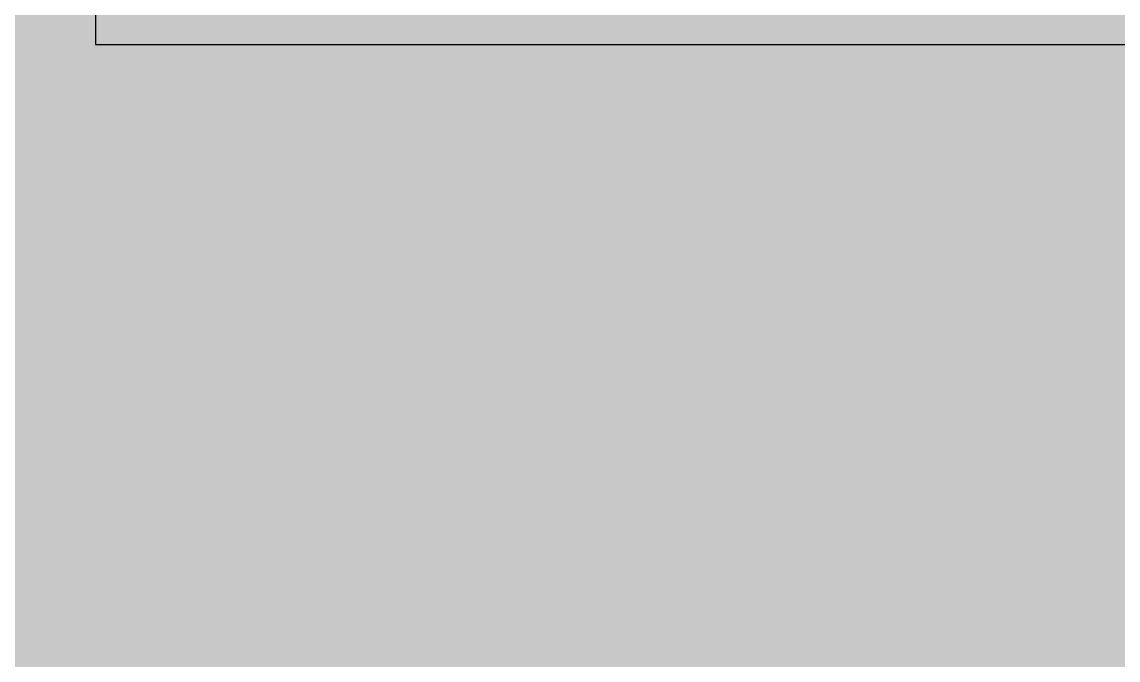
# Model space of a CAD drawing. Header units: centimetres. Extents: x 0 to 1099704, y -139216 to 99734.
# Drawn here: x 905854.6 to 906217.8, y 11947.7 to 12159 of the extents above; entities that cross this region are included whole.
import ezdxf

# ---------------------------------------------------------------- set-up
doc = ezdxf.new("R2010")
doc.units = ezdxf.units.CM
doc.header["$LTSCALE"] = 4
for name, color, linetype in [('0.2', 2, 'Continuous'), ('0.4', 4, 'Continuous'), ('0.6', 6, 'Continuous')]:
    doc.layers.add(name, color=color, linetype=linetype)

msp = doc.modelspace()

# ---------------------------------------------------------------- hatches: boundary and pattern name
at = {"layer": '0.2', "true_color": 0x000000}
h = msp.add_hatch(color=18, dxfattribs=at)
h.dxf.hatch_style = 1
h.paths.add_polyline_path([(905904.002, 12526.477), (905959.002, 12526.477), (905959.002, 12541.477), (905889.002, 12541.477), (905754.002, 12541.477), (905754.002, 12526.477), (905889.002, 12526.477), (905889.002, 12166.477), (905879.002, 12166.477), (905879.002, 12151.477), (905904.002, 12151.477), (906129.002, 12151.477), (906439.002, 12151.477), (906439.002, 12166.477), (906129.002, 12166.477), (906119.002, 12166.477), (906119.002, 12176.477), (906104.002, 12176.477), (906104.002, 12166.477), (905904.002, 12166.477)])
h.paths.add_polyline_path([(906119.002, 12526.477), (906254.002, 12526.477), (906254.002, 12541.477), (906104.002, 12541.477), (906049.002, 12541.477), (906049.002, 12526.477), (906104.002, 12526.477), (906104.002, 12296.477), (906119.002, 12296.477)], flags=17)
h.paths.add_polyline_path([(906584.002, 12541.477), (906434.002, 12541.477), (906434.002, 12526.477), (906569.002, 12526.477), (906569.002, 12166.477), (906559.002, 12166.477), (906559.002, 12151.477), (906584.002, 12151.477)])
h.paths.add_polyline_path([(905622.002, 11926.556), (905772.002, 11926.556), (905772.002, 11941.556), (905607.002, 11941.556), (905607.002, 11791.695), (905622.002, 11791.695), (905622.002, 11803.278)])
at = {"layer": '0.4', "true_color": 0xf8f3ec}
h = msp.add_hatch(color=7, dxfattribs=at)
h.dxf.hatch_style = 1
h.paths.add_polyline_path([(917643.755, 6257.497), (917643.755, 15479.046), (896254.948, 15479.046), (896254.948, 6257.497)])

# ---------------------------------------------------------------- linework, layer by layer
at = {"layer": '0.6'}
msp.add_line((905879.002, 12166.477), (905879.002, 12151.477), dxfattribs=at)
for points in [[(905879.002, 12151.477), (905904.002, 12151.477)], [(905889.002, 12151.477), (906129.002, 12151.477)], [(906129.002, 12151.477), (906439.002, 12151.477)]]:
    msp.add_lwpolyline(points, dxfattribs=at)

doc.saveas('drawing.dxf')
